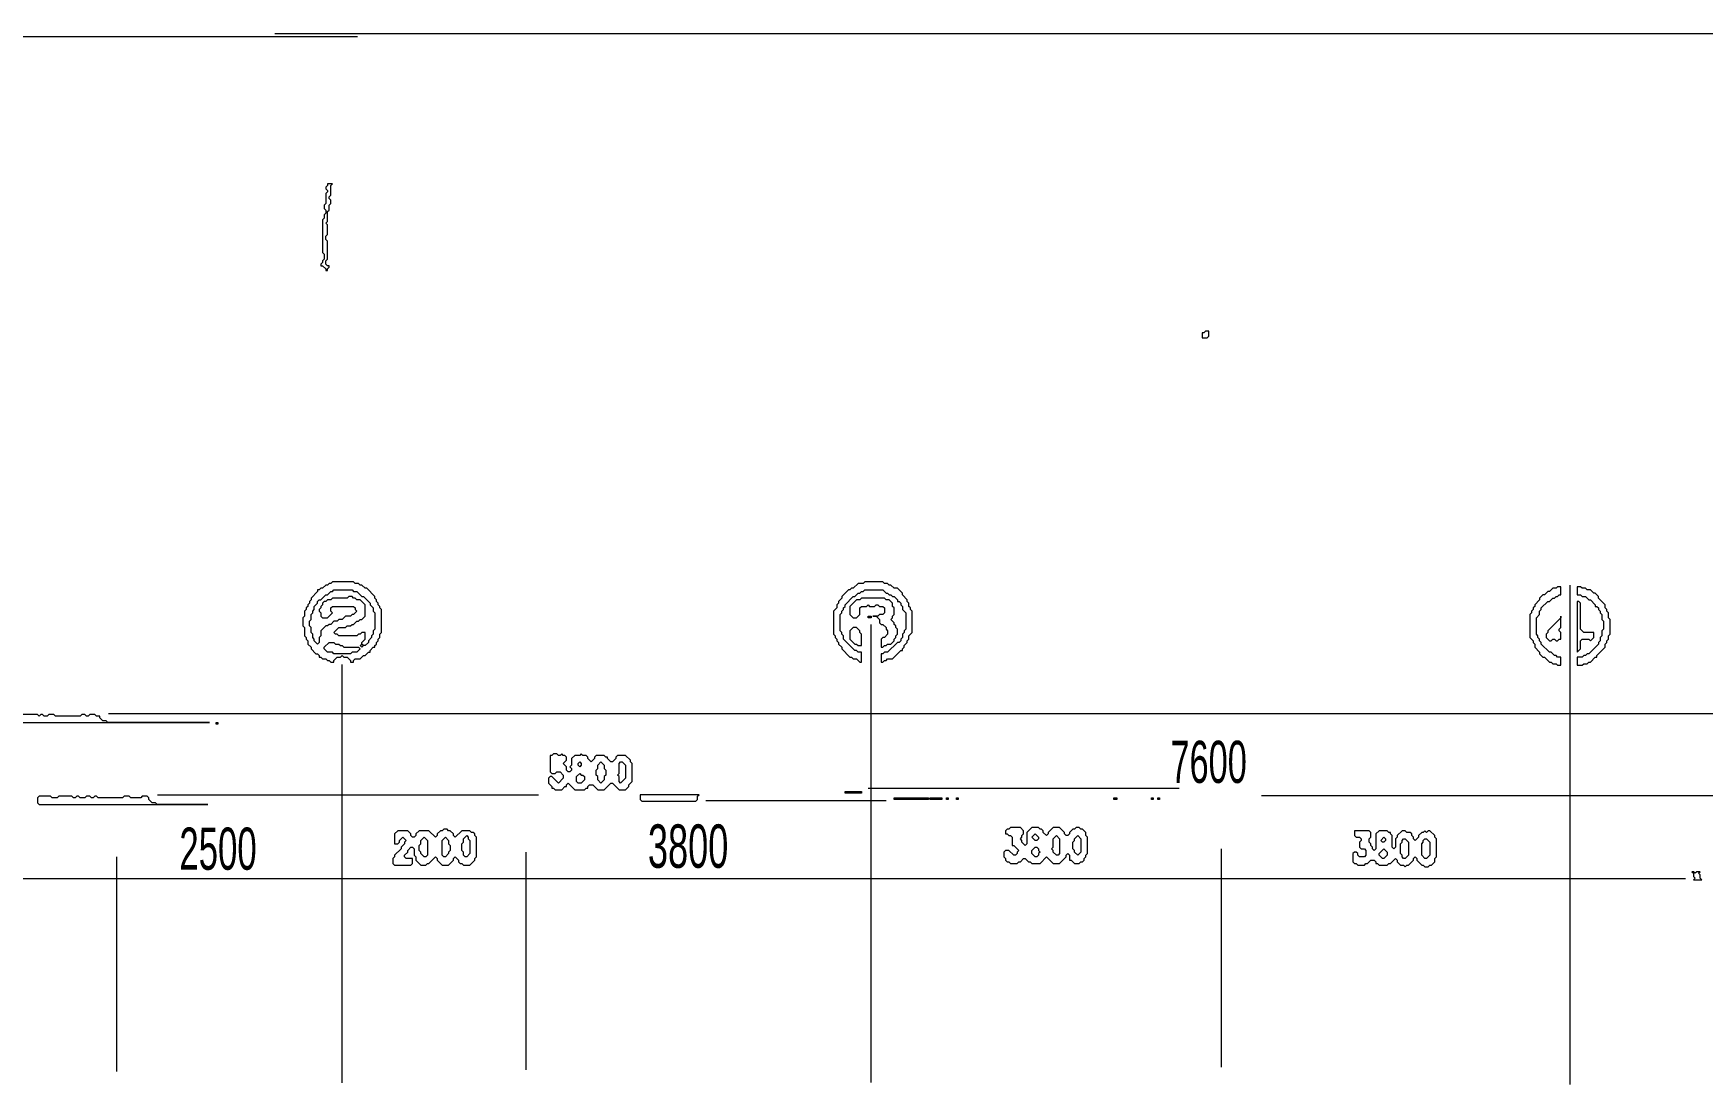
# Model space of a CAD drawing. Header units: millimetres. Extents: x 4 to 412, y 3 to 290.
# Drawn here: x 106.3 to 195.5, y 233.6 to 289.8 of the extents above; entities that cross this region are included whole.
import ezdxf

# ---------------------------------------------------------------- set-up
doc = ezdxf.new("R2010")
doc.units = ezdxf.units.MM
for name, color, linetype, lineweight in [('OCR_TEXT', 6, 'CONTINUOUS', 0), ('TRACE_STRAIGHT', 5, 'CONTINUOUS', 0), ('TRACE_TEXT_SYMBOL', 6, 'CONTINUOUS', 0)]:
    doc.layers.add(name, color=color, linetype=linetype, lineweight=lineweight)
doc.styles.add('wqy-unicode', font='wqy-unicode')

msp = doc.modelspace()

# ---------------------------------------------------------------- linework, layer by layer
at = {"layer": 'TRACE_STRAIGHT', "color": 5}
for p, q in [((77.834, 289.601), (123.59, 289.601)), ((119.188, 289.77), (383.528, 289.77)), ((188.415, 260.272), (188.415, 233.558)), ((151.041, 258.169), (151.041, 233.67)), ((122.764, 256.023), (122.764, 233.652)), ((110.291, 253.41), (199.614, 253.41)), ((112.915, 249.053), (133.275, 249.053)), ((150.891, 249.412), (167.53, 249.412)), ((171.922, 249.026), (205.089, 249.026)), ((142.221, 248.755), (151.854, 248.755)), ((110.713, 245.735), (110.713, 234.255)), ((132.594, 245.996), (132.594, 234.349)), ((169.779, 246.172), (169.779, 234.497)), ((98.356, 244.571), (194.588, 244.571))]:
    msp.add_line(p, q, dxfattribs=at)
at = {"layer": 'TRACE_TEXT_SYMBOL', "color": 6}
for points in [[(121.991, 281.727), (121.991, 281.639), (121.903, 281.551), (121.903, 281.464), (121.991, 281.376), (121.991, 281.289), (121.903, 281.201), (121.903, 280.676), (121.816, 280.588), (121.816, 280.413), (121.903, 280.325), (121.903, 280.15), (121.816, 280.063), (121.816, 279.888), (121.728, 279.8), (121.728, 278.048), (121.816, 277.961), (121.816, 277.698), (121.728, 277.611), (121.728, 277.523), (121.641, 277.435), (121.641, 277.348), (121.728, 277.348), (121.903, 277.173), (121.903, 277.085), (121.991, 277.085), (121.991, 277.173), (122.079, 277.26), (122.079, 277.348), (121.991, 277.348), (121.903, 277.435), (121.903, 277.611), (121.991, 277.698), (121.991, 278.661), (121.903, 278.749), (121.903, 278.924), (121.991, 279.012), (121.991, 279.537), (121.903, 279.625), (121.991, 279.712), (121.991, 280.238), (122.079, 280.325), (122.079, 280.588), (122.166, 280.676), (122.166, 280.851), (122.079, 280.938), (122.079, 281.026), (122.166, 281.114), (122.166, 281.639), (122.254, 281.727)], [(168.931, 273.845), (168.843, 273.757), (168.756, 273.757), (168.756, 273.495), (169.018, 273.495), (169.106, 273.582), (169.106, 273.845)], [(187.759, 260.183), (187.672, 260.096), (187.497, 260.096), (187.321, 259.921), (187.234, 259.921), (187.059, 259.745), (186.971, 259.745), (186.796, 259.57), (186.796, 259.483), (186.533, 259.22), (186.533, 259.132), (186.446, 259.045), (186.446, 258.957), (186.358, 258.87), (186.358, 258.782), (186.271, 258.695), (186.271, 257.468), (186.446, 257.293), (186.446, 257.206), (186.533, 257.118), (186.533, 256.943), (186.796, 256.68), (186.796, 256.593), (186.971, 256.418), (187.059, 256.418), (187.321, 256.155), (187.409, 256.155), (187.497, 256.067), (187.672, 256.067), (187.759, 255.98), (187.934, 255.98), (187.934, 256.418), (187.759, 256.418), (187.672, 256.505), (187.584, 256.505), (187.409, 256.68), (187.321, 256.68), (186.884, 257.118), (186.884, 257.206), (186.796, 257.293), (186.796, 257.381), (186.708, 257.468), (186.708, 257.556), (186.621, 257.644), (186.621, 258.519), (186.796, 258.695), (186.796, 258.87), (186.884, 258.957), (186.884, 259.045), (187.234, 259.395), (187.321, 259.395), (187.497, 259.57), (187.584, 259.57), (187.672, 259.658), (187.759, 259.658), (187.847, 259.745), (187.934, 259.745), (187.934, 260.183)], [(188.81, 260.183), (188.81, 259.745), (188.985, 259.745), (189.073, 259.658), (189.248, 259.658), (189.423, 259.483), (189.511, 259.483), (189.774, 259.22), (189.774, 259.132), (189.861, 259.132), (189.949, 259.045), (189.949, 258.957), (190.036, 258.87), (190.036, 258.782), (190.124, 258.695), (190.124, 258.432), (190.211, 258.344), (190.211, 257.906), (190.124, 257.819), (190.124, 257.556), (190.036, 257.468), (190.036, 257.293), (189.949, 257.206), (189.949, 257.118), (189.423, 256.593), (189.336, 256.593), (189.248, 256.505), (189.161, 256.505), (189.073, 256.418), (188.81, 256.418), (188.81, 255.98), (189.073, 255.98), (189.161, 256.067), (189.336, 256.067), (189.423, 256.155), (189.511, 256.155), (189.774, 256.418), (189.861, 256.418), (189.861, 256.505), (190.299, 256.943), (190.299, 257.118), (190.387, 257.206), (190.387, 257.293), (190.474, 257.381), (190.474, 257.556), (190.562, 257.644), (190.562, 258.432), (190.474, 258.519), (190.474, 258.782), (190.387, 258.87), (190.387, 258.957), (190.299, 259.045), (190.299, 259.22), (189.949, 259.57), (189.949, 259.658), (189.774, 259.833), (189.686, 259.833), (189.511, 260.008), (189.336, 260.008), (189.248, 260.096), (189.073, 260.096), (188.985, 260.183)], [(150.54, 259.57), (150.453, 259.483), (150.278, 259.483), (149.927, 259.132), (149.927, 258.695), (150.102, 258.519), (150.278, 258.519), (150.453, 258.695), (150.453, 259.045), (150.54, 259.132), (150.803, 259.132), (150.891, 259.22), (150.978, 259.132), (151.241, 259.132), (151.328, 259.22), (151.416, 259.22), (151.504, 259.132), (151.679, 259.132), (151.766, 259.045), (151.766, 258.782), (151.679, 258.695), (151.504, 258.695), (151.416, 258.607), (151.153, 258.607), (151.328, 258.607), (151.504, 258.432), (151.504, 258.257), (151.591, 258.169), (151.679, 258.169), (151.854, 257.994), (151.854, 257.906), (151.941, 257.819), (151.941, 257.644), (151.766, 257.468), (151.679, 257.468), (151.591, 257.381), (151.591, 256.943), (151.679, 256.943), (151.766, 257.031), (151.854, 257.031), (151.941, 257.118), (152.117, 257.118), (152.292, 257.293), (152.292, 257.381), (152.379, 257.468), (152.379, 257.556), (152.467, 257.644), (152.467, 257.906), (152.379, 257.994), (152.379, 258.082), (152.292, 258.169), (152.292, 258.257), (152.117, 258.432), (152.204, 258.519), (152.204, 258.607), (152.292, 258.695), (152.292, 259.045), (152.204, 259.132), (152.204, 259.308), (152.029, 259.483), (151.854, 259.483), (151.766, 259.57)], [(188.81, 259.395), (188.81, 256.68), (188.985, 256.855), (188.985, 257.293), (189.073, 257.381), (189.423, 257.381), (189.511, 257.293), (189.686, 257.468), (189.686, 257.731), (189.161, 257.731), (188.985, 257.906), (188.985, 259.308), (188.898, 259.395)], [(150.102, 257.994), (149.927, 257.819), (149.927, 257.381), (150.19, 257.118), (150.278, 257.118), (150.365, 257.031), (150.54, 257.031), (150.54, 257.644), (150.453, 257.731), (150.453, 257.819), (150.278, 257.994)], [(150.891, 258.607), (151.066, 258.607), (151.066, 258.519), (150.891, 258.519)], [(187.934, 258.607), (187.934, 258.519), (187.234, 257.819), (187.234, 257.731), (187.146, 257.644), (187.146, 257.468), (187.321, 257.293), (187.409, 257.293), (187.497, 257.381), (187.584, 257.381), (187.672, 257.293), (187.759, 257.293), (187.847, 257.381), (187.934, 257.381), (187.934, 257.731), (187.847, 257.819), (187.847, 257.906), (187.934, 257.994)], [(122.079, 257.206), (122.341, 257.206), (122.429, 257.118), (122.604, 257.118), (122.692, 257.031), (122.779, 257.031), (122.867, 256.943), (123.655, 256.943), (123.743, 256.855), (123.567, 256.68), (123.305, 256.68), (123.217, 256.593), (122.341, 256.593), (122.254, 256.68), (121.991, 256.68), (121.816, 256.855), (121.816, 256.943)], [(123.743, 257.031), (123.83, 257.118), (123.918, 257.031), (123.83, 256.943)], [(116.036, 252.915), (116.124, 252.915), (116.124, 252.827), (116.036, 252.827)], [(135.39, 250.725), (135.477, 250.813), (135.565, 250.725), (135.565, 250.638), (135.477, 250.55), (135.39, 250.638)], [(136.616, 250.813), (136.791, 250.638), (136.791, 250.463), (136.879, 250.375), (136.879, 250.112), (136.791, 250.025), (136.791, 249.85), (136.616, 249.674), (136.441, 249.85), (136.441, 250.025), (136.353, 250.112), (136.353, 250.375), (136.441, 250.463), (136.441, 250.638)], [(137.579, 250.725), (137.667, 250.813), (137.754, 250.813), (137.93, 250.638), (137.93, 249.937), (137.667, 249.674), (137.579, 249.762), (137.579, 250.025), (137.492, 250.112), (137.579, 250.2)], [(135.477, 250.2), (135.565, 250.112), (135.653, 250.112), (135.74, 250.025), (135.74, 249.85), (135.565, 249.674), (135.39, 249.674), (135.302, 249.762), (135.302, 250.025)], [(138.718, 249.061), (138.718, 248.799), (138.805, 248.711), (141.695, 248.711), (141.783, 248.799), (141.783, 248.974), (141.87, 249.061)], [(149.665, 249.237), (150.54, 249.237), (150.54, 249.149), (149.665, 249.149)], [(106.578, 248.974), (106.49, 248.886), (106.49, 248.623), (106.578, 248.536), (115.598, 248.536), (112.883, 248.536), (112.796, 248.623), (112.621, 248.623), (112.445, 248.799), (112.445, 248.886), (112.358, 248.974), (112.095, 248.974), (112.008, 248.886), (111.482, 248.886), (111.395, 248.974), (111.132, 248.974), (111.044, 248.886), (109.731, 248.886), (109.643, 248.974), (109.555, 248.974), (109.468, 248.886), (109.38, 248.886), (109.293, 248.974), (109.118, 248.974), (109.03, 248.886), (108.767, 248.886), (108.68, 248.974), (108.592, 248.974), (108.505, 248.886), (108.417, 248.886), (108.329, 248.974), (107.629, 248.974), (107.541, 248.886), (107.279, 248.886), (107.191, 248.974)], [(152.292, 248.886), (154.131, 248.886), (154.131, 248.799), (152.292, 248.799)], [(154.218, 248.886), (154.831, 248.886), (154.831, 248.799), (154.218, 248.799)], [(155.094, 248.886), (155.182, 248.886), (155.182, 248.799), (155.094, 248.799)], [(155.62, 248.886), (155.707, 248.886), (155.707, 248.799), (155.62, 248.799)], [(164.027, 248.886), (164.202, 248.886), (164.202, 248.799), (164.027, 248.799)], [(166.041, 248.886), (166.128, 248.886), (166.128, 248.799), (166.041, 248.799)], [(166.391, 248.886), (166.479, 248.886), (166.479, 248.799), (166.391, 248.799)], [(127.158, 246.784), (127.333, 246.609), (127.333, 245.821), (127.245, 245.734), (127.158, 245.734), (126.983, 245.909), (126.983, 245.996), (126.895, 246.084), (126.895, 246.347), (126.983, 246.434), (126.983, 246.609)], [(128.296, 246.784), (128.472, 246.609), (128.472, 246.434), (128.559, 246.347), (128.559, 246.084), (128.472, 245.996), (128.472, 245.909), (128.296, 245.734), (128.209, 245.734), (128.121, 245.821), (128.121, 246.609)], [(129.435, 246.872), (129.522, 246.784), (129.522, 246.697), (129.61, 246.609), (129.61, 245.909), (129.435, 245.734), (129.347, 245.734), (129.26, 245.821), (129.26, 245.996), (129.172, 246.084), (129.172, 246.434), (129.26, 246.522), (129.26, 246.697)], [(159.823, 246.96), (159.998, 246.784), (159.998, 246.697), (159.911, 246.609), (159.823, 246.609), (159.648, 246.784)], [(160.962, 246.872), (161.137, 246.697), (161.137, 245.909), (161.049, 245.821), (160.962, 245.821), (160.786, 245.996), (160.786, 246.084), (160.699, 246.171), (160.786, 246.259), (160.786, 246.697)], [(162.1, 246.872), (162.275, 246.697), (162.275, 245.996), (162.1, 245.821), (161.925, 245.996), (161.925, 246.084), (161.837, 246.171), (161.837, 246.522), (161.925, 246.609), (161.925, 246.697)], [(178.476, 246.784), (178.564, 246.697), (178.564, 246.609), (178.476, 246.522), (178.389, 246.522), (178.301, 246.609)], [(179.44, 246.609), (179.527, 246.697), (179.615, 246.697), (179.79, 246.522), (179.79, 245.821), (179.615, 245.646), (179.527, 245.646), (179.44, 245.734), (179.44, 245.821), (179.352, 245.909), (179.352, 246.434), (179.44, 246.522)], [(180.578, 246.609), (180.666, 246.697), (180.753, 246.697), (180.929, 246.522), (180.929, 245.821), (180.753, 245.646), (180.666, 245.646), (180.491, 245.821), (180.491, 246.434), (180.578, 246.522)], [(159.823, 246.259), (159.911, 246.259), (159.998, 246.171), (159.998, 246.084), (160.086, 245.996), (159.998, 245.909), (159.998, 245.821), (159.911, 245.734), (159.823, 245.734), (159.648, 245.909), (159.648, 246.084)], [(178.476, 246.171), (178.652, 245.996), (178.652, 245.821), (178.476, 245.646), (178.389, 245.646), (178.214, 245.821), (178.214, 245.909)], [(194.94, 244.945), (195.028, 244.858), (195.028, 244.683), (195.116, 244.595), (195.028, 244.507), (195.466, 244.507), (195.378, 244.595), (195.378, 244.77), (195.291, 244.858), (195.378, 244.945), (195.203, 244.945), (195.116, 244.858), (195.028, 244.945)]]:
    msp.add_lwpolyline(points, close=True, dxfattribs=at)
for points in [[(122.254, 260.446), (122.166, 260.358), (122.079, 260.358), (121.991, 260.271), (121.903, 260.271), (121.728, 260.096), (121.641, 260.096), (121.553, 260.008), (121.466, 260.008), (121.466, 259.921), (121.115, 259.57), (121.115, 259.483), (121.028, 259.395), (121.028, 259.308), (120.94, 259.22), (120.94, 259.132), (120.853, 259.045), (120.853, 258.957), (120.765, 258.87), (120.765, 258.607), (120.677, 258.519), (120.677, 258.082), (120.765, 257.994), (120.765, 257.556), (120.853, 257.468), (120.853, 257.381), (120.94, 257.293), (120.94, 257.118), (121.115, 256.943), (121.115, 256.855), (121.378, 256.593), (121.466, 256.593), (121.553, 256.505), (121.553, 256.418), (121.641, 256.418), (121.728, 256.33), (121.903, 256.33), (121.991, 256.242), (122.079, 256.242), (122.166, 256.155), (122.341, 256.155), (122.341, 256.242), (122.516, 256.418), (122.692, 256.418), (122.779, 256.505), (122.867, 256.418), (123.042, 256.418), (123.217, 256.242), (123.217, 256.155), (123.392, 256.155), (123.392, 256.242), (123.48, 256.33), (123.743, 256.33), (123.918, 256.505), (124.005, 256.505), (124.18, 256.68), (124.268, 256.68), (124.268, 256.768), (124.443, 256.943), (124.531, 256.943), (124.531, 257.031), (124.618, 257.118), (124.618, 257.206), (124.706, 257.293)], [(121.641, 258.782), (121.641, 258.607), (121.728, 258.519), (121.991, 258.519), (122.254, 258.782), (122.166, 258.87), (122.166, 259.045), (122.254, 259.132), (123.392, 259.132), (123.48, 259.045), (123.48, 258.957), (123.567, 258.87), (123.392, 258.695), (123.305, 258.695), (123.217, 258.607), (122.954, 258.607), (122.779, 258.432), (122.604, 258.432), (122.516, 258.344), (122.341, 258.344), (122.166, 258.169), (122.079, 258.169), (121.991, 258.082), (121.903, 258.082), (121.641, 257.819), (121.641, 257.556), (121.553, 257.468), (121.553, 257.206), (121.466, 257.118), (121.29, 257.293), (121.29, 257.381), (121.203, 257.468), (121.203, 257.644), (121.115, 257.731), (121.115, 257.994), (121.028, 258.082), (121.028, 258.344), (121.115, 258.432), (121.115, 258.695), (121.203, 258.782), (121.203, 258.87), (121.29, 258.957), (121.29, 259.132), (121.466, 259.308), (121.466, 259.395), (121.553, 259.483), (121.641, 259.483), (121.903, 259.745), (121.991, 259.745), (122.166, 259.921), (122.254, 259.921)], [(122.254, 259.921), (122.341, 260.008), (123.305, 260.008), (123.392, 259.921), (123.567, 259.921), (123.83, 259.658), (123.918, 259.658), (124.268, 259.308), (124.268, 259.22), (124.443, 259.045), (124.443, 258.87), (124.531, 258.782), (124.531, 257.906), (124.443, 257.819), (124.443, 257.644), (124.356, 257.556), (124.356, 257.468), (124.18, 257.293), (124.18, 257.206), (124.005, 257.031), (123.918, 257.031), (123.83, 257.118), (123.83, 257.206), (124.005, 257.381), (124.005, 257.731), (123.83, 257.731), (123.743, 257.644), (123.655, 257.644), (123.567, 257.556), (122.604, 257.556), (122.516, 257.644), (122.429, 257.644), (122.341, 257.731), (122.604, 257.994), (122.954, 257.994), (123.042, 258.082), (123.217, 258.082), (123.305, 258.169), (123.392, 258.169), (123.567, 258.344), (123.655, 258.344), (123.743, 258.432), (123.83, 258.432), (124.005, 258.607), (124.005, 259.22), (123.743, 259.483), (123.567, 259.483), (123.48, 259.57), (123.392, 259.57), (123.305, 259.658), (123.129, 259.658), (123.042, 259.57), (122.254, 259.57), (122.166, 259.483), (121.991, 259.483), (121.903, 259.395), (121.816, 259.395), (121.728, 259.308), (121.728, 259.22), (121.641, 259.132), (121.641, 259.045), (121.553, 258.957), (121.553, 258.87), (121.641, 258.782)], [(124.706, 257.293), (124.706, 257.381), (124.793, 257.468), (124.793, 257.644), (124.881, 257.731), (124.881, 258.957), (124.793, 259.045), (124.793, 259.132), (124.706, 259.22), (124.706, 259.308), (124.618, 259.395), (124.618, 259.483), (124.531, 259.57), (124.531, 259.658), (124.093, 260.096), (124.005, 260.096), (123.83, 260.271), (123.743, 260.271), (123.655, 260.358), (123.48, 260.358), (123.392, 260.446), (122.254, 260.446)], [(150.715, 260.446), (150.628, 260.358), (150.365, 260.358), (150.102, 260.096), (150.015, 260.096), (149.927, 260.008), (149.84, 260.008), (149.489, 259.658), (149.489, 259.57), (149.314, 259.395), (149.314, 259.308), (149.227, 259.22), (149.227, 259.045), (149.051, 258.87), (149.051, 257.644), (149.139, 257.556), (149.139, 257.468), (149.227, 257.381), (149.227, 257.293), (149.314, 257.206), (149.314, 257.118), (149.489, 256.943), (149.489, 256.855), (149.927, 256.418), (150.015, 256.418), (150.102, 256.33), (150.278, 256.33), (150.453, 256.155), (150.54, 256.155), (150.54, 256.68), (150.365, 256.68), (150.278, 256.768), (150.19, 256.768), (149.577, 257.381), (149.577, 257.556), (149.489, 257.644), (149.489, 257.731), (149.402, 257.819), (149.402, 258.695), (149.489, 258.782), (149.489, 258.87), (149.577, 258.957), (149.577, 259.045), (149.665, 259.132), (149.665, 259.22), (150.102, 259.658), (150.19, 259.658), (150.365, 259.833), (150.453, 259.833), (150.54, 259.921), (150.628, 259.921), (150.715, 260.008), (151.679, 260.008), (151.854, 259.833), (151.941, 259.833), (152.029, 259.745), (152.117, 259.745), (152.204, 259.658), (152.292, 259.658), (152.467, 259.483), (152.467, 259.395), (152.554, 259.395), (152.642, 259.308), (152.642, 259.22)], [(152.642, 259.22), (152.73, 259.132), (152.73, 258.957), (152.905, 258.782), (152.905, 257.906), (152.817, 257.819), (152.817, 257.731), (152.73, 257.644), (152.73, 257.468), (152.642, 257.381), (152.642, 257.293), (152.554, 257.206), (152.467, 257.206), (151.941, 256.68), (151.766, 256.68), (151.679, 256.593), (151.591, 256.593), (151.591, 256.155), (151.679, 256.155), (151.766, 256.242), (151.854, 256.242), (151.941, 256.33), (152.204, 256.33), (152.642, 256.768), (152.73, 256.768), (152.73, 256.855), (152.817, 256.943), (152.817, 257.031), (152.992, 257.206), (152.992, 257.293), (153.08, 257.381), (153.08, 257.556), (153.255, 257.731), (153.255, 258.87), (153.167, 258.957), (153.167, 259.045), (153.08, 259.132), (153.08, 259.308), (152.992, 259.395), (152.992, 259.483), (152.73, 259.745), (152.73, 259.833), (152.467, 260.096), (152.292, 260.096), (152.117, 260.271), (152.029, 260.271), (151.941, 260.358), (151.766, 260.358), (151.679, 260.446), (150.715, 260.446)], [(102.725, 252.915), (115.686, 252.915), (110.256, 252.915), (110.168, 253.002), (109.993, 253.002), (109.818, 253.177), (109.818, 253.265), (109.643, 253.265), (109.555, 253.353), (109.293, 253.353), (109.205, 253.265), (109.118, 253.265), (109.03, 253.353), (108.855, 253.353), (108.767, 253.265), (107.454, 253.265), (107.366, 253.353), (107.103, 253.353), (107.016, 253.265), (106.841, 253.265), (106.753, 253.353), (106.666, 253.353), (106.578, 253.265), (106.49, 253.353), (102.725, 253.353)], [(134.076, 251.251), (133.989, 251.163), (133.901, 251.163), (133.901, 250.287), (133.989, 250.2), (134.164, 250.2), (134.251, 250.287), (134.427, 250.287), (134.602, 250.112), (134.602, 249.937), (134.339, 249.674), (133.989, 250.025), (133.901, 250.025), (133.814, 249.937), (133.814, 249.674), (133.989, 249.499), (133.989, 249.412), (134.076, 249.412), (134.164, 249.324), (134.514, 249.324), (134.689, 249.499), (134.777, 249.499), (134.777, 249.587), (134.864, 249.674), (135.215, 249.324), (135.74, 249.324), (135.828, 249.412), (135.915, 249.412), (135.915, 249.499), (136.003, 249.587), (136.178, 249.587), (136.441, 249.324), (136.791, 249.324), (137.141, 249.674), (137.229, 249.674), (137.579, 249.324), (137.93, 249.324), (138.105, 249.499), (138.105, 249.587), (138.28, 249.762), (138.28, 250.725), (138.192, 250.813), (138.192, 250.9), (137.93, 251.163), (137.492, 251.163), (137.404, 251.076), (137.404, 250.988), (137.229, 250.813), (137.141, 250.813), (136.966, 250.988), (136.966, 251.076), (136.879, 251.076), (136.791, 251.163), (136.353, 251.163), (136.266, 251.076), (136.266, 250.988), (136.09, 250.813), (135.915, 250.988), (135.915, 251.076), (135.828, 251.163), (135.653, 251.163), (135.565, 251.251), (135.477, 251.163), (135.215, 251.163)], [(135.215, 251.163), (135.04, 250.988), (135.04, 250.638), (134.952, 250.55), (135.04, 250.463), (135.04, 250.375), (134.952, 250.287), (134.864, 250.287), (134.777, 250.375), (134.777, 250.55), (134.602, 250.725), (134.777, 250.9), (134.777, 251.076), (134.689, 251.163), (134.602, 251.163), (134.514, 251.251), (134.427, 251.163), (134.339, 251.163), (134.251, 251.251), (134.076, 251.251)], [(128.209, 247.222), (128.121, 247.135), (128.034, 247.135), (127.859, 246.96), (127.859, 246.872), (127.771, 246.784), (127.421, 247.135), (126.895, 247.135), (126.72, 246.96), (126.72, 246.872), (126.632, 246.784), (126.545, 246.784), (126.457, 246.872), (126.457, 246.96), (126.282, 247.135), (125.757, 247.135), (125.582, 246.96), (125.582, 246.434), (125.757, 246.434), (125.844, 246.522), (125.844, 246.609), (126.019, 246.784), (126.195, 246.609), (126.107, 246.522), (126.107, 246.434), (125.932, 246.259), (125.932, 246.171), (125.582, 245.821), (125.582, 245.734), (125.494, 245.646), (125.494, 245.383), (125.582, 245.296), (126.457, 245.296), (126.545, 245.383), (126.545, 245.646), (126.195, 245.646), (126.107, 245.734), (126.107, 245.821), (126.282, 245.996), (126.282, 246.084), (126.457, 246.259), (126.545, 246.259), (126.632, 246.171), (126.632, 245.821), (126.72, 245.734), (126.72, 245.558), (126.983, 245.296), (127.245, 245.296), (127.333, 245.383), (127.421, 245.383), (127.771, 245.734), (127.859, 245.646), (127.859, 245.558), (128.121, 245.296), (128.472, 245.296), (128.734, 245.558), (128.734, 245.646), (128.822, 245.734), (128.997, 245.558), (128.997, 245.471), (129.085, 245.383), (129.172, 245.383), (129.26, 245.296), (129.61, 245.296)], [(129.61, 245.296), (129.873, 245.558), (129.873, 245.646), (129.96, 245.734), (129.96, 246.784), (129.873, 246.872), (129.873, 246.96), (129.785, 247.047), (129.698, 247.047), (129.61, 247.135), (129.172, 247.135), (128.822, 246.784), (128.734, 246.872), (128.734, 246.96), (128.559, 247.135), (128.472, 247.135), (128.384, 247.222), (128.209, 247.222)], [(158.51, 247.31), (158.422, 247.222), (158.334, 247.222), (158.247, 247.135), (158.247, 246.96), (158.334, 246.96), (158.422, 246.872), (158.51, 246.872), (158.597, 246.784), (158.597, 246.347), (158.685, 246.347), (158.947, 246.084), (158.86, 245.996), (158.86, 245.909), (158.772, 245.821), (158.685, 245.821), (158.422, 246.084), (158.247, 246.084), (158.159, 245.996), (158.159, 245.734), (158.247, 245.646), (158.247, 245.558), (158.334, 245.471), (158.422, 245.471), (158.51, 245.383), (158.86, 245.383), (158.947, 245.471), (159.035, 245.471), (159.21, 245.646), (159.298, 245.646), (159.473, 245.471), (159.56, 245.471), (159.648, 245.383), (160.086, 245.383), (160.436, 245.734), (160.786, 245.383), (161.137, 245.383), (161.487, 245.734), (161.487, 245.821), (161.575, 245.909), (161.662, 245.821), (161.662, 245.558), (161.75, 245.558), (161.925, 245.383), (162.188, 245.383), (162.275, 245.471), (162.363, 245.471), (162.45, 245.558), (162.45, 245.646), (162.538, 245.734), (162.538, 245.821), (162.626, 245.909), (162.626, 246.784), (162.538, 246.872), (162.538, 247.047), (162.363, 247.222), (162.275, 247.222), (162.188, 247.31), (162.012, 247.31), (161.925, 247.222), (161.837, 247.222), (161.662, 247.047), (161.662, 246.96), (161.575, 246.872)], [(161.575, 246.872), (161.487, 246.872), (161.399, 246.96), (161.399, 247.047), (161.137, 247.31), (160.786, 247.31), (160.524, 247.047), (160.524, 246.96), (160.436, 246.872), (160.261, 247.047), (160.261, 247.135), (160.173, 247.222), (160.086, 247.222), (159.998, 247.31), (159.648, 247.31), (159.385, 247.047), (159.385, 246.434), (159.298, 246.347), (159.123, 246.522), (159.123, 246.609), (159.035, 246.697), (159.123, 246.784), (159.123, 246.872), (159.21, 246.96), (159.21, 247.135), (159.035, 247.31), (158.51, 247.31)], [(176.9, 247.135), (176.9, 246.872), (176.988, 246.784), (177.163, 246.784), (177.25, 246.697), (177.25, 246.609), (177.163, 246.522), (177.163, 246.259), (177.25, 246.171), (177.426, 246.171), (177.513, 246.084), (177.513, 245.821), (177.426, 245.734), (177.163, 245.734), (177.075, 245.821), (177.075, 245.909), (176.988, 245.996), (176.9, 245.996), (176.813, 245.909), (176.813, 245.471), (176.9, 245.383), (176.988, 245.383), (177.075, 245.296), (177.426, 245.296), (177.513, 245.383), (177.601, 245.383), (177.776, 245.558), (177.951, 245.558), (178.039, 245.471), (178.039, 245.383), (178.126, 245.383), (178.214, 245.296), (178.652, 245.296), (178.739, 245.383), (178.827, 245.383), (179.089, 245.646), (179.177, 245.558), (179.177, 245.471), (179.352, 245.296), (179.527, 245.296), (179.615, 245.208), (179.703, 245.296), (179.79, 245.296), (180.053, 245.558), (180.053, 245.646), (180.14, 245.734), (180.228, 245.646), (180.228, 245.558), (180.491, 245.296), (180.578, 245.296), (180.666, 245.208), (180.841, 245.208), (180.929, 245.296), (181.016, 245.296), (181.191, 245.471), (181.191, 245.646), (181.279, 245.734), (181.279, 246.697), (181.191, 246.784), (181.191, 246.872), (180.929, 247.135), (180.841, 247.135), (180.753, 247.047), (180.666, 247.135)], [(180.666, 247.135), (180.578, 247.047), (180.491, 247.047), (180.316, 246.872), (180.316, 246.784), (180.14, 246.609), (180.053, 246.697), (180.053, 246.784), (179.965, 246.872), (179.965, 246.96), (179.878, 247.047), (179.703, 247.047), (179.615, 247.135), (179.44, 247.135), (179.177, 246.872), (179.177, 246.784), (179.089, 246.697), (179.089, 246.259), (179.002, 246.171), (178.914, 246.259), (178.914, 246.872), (178.827, 246.96), (178.827, 247.047), (178.739, 247.047), (178.652, 247.135), (178.214, 247.135), (178.039, 246.96), (178.039, 246.171), (177.951, 246.084), (177.863, 246.171), (177.863, 246.259), (177.776, 246.347), (177.776, 246.434), (177.688, 246.522), (177.688, 246.697), (177.776, 246.784), (177.776, 247.047), (177.688, 247.135), (176.9, 247.135)]]:
    msp.add_lwpolyline(points, dxfattribs=at)

# ---------------------------------------------------------------- texts
at = {"layer": 'OCR_TEXT', "color": 6, "style": 'wqy-unicode'}
for s, height, width, p in [('7600', 2.2542, 0.609256, (167.059, 249.69)), ('2500', 2.2542, 0.616505, (114.076, 245.048)), ('3800', 2.3225, 0.62227, (139.125, 245.15))]:
    msp.add_text(s, height=height, dxfattribs=dict(at, width=width)).set_placement(p)

doc.saveas('drawing.dxf')
